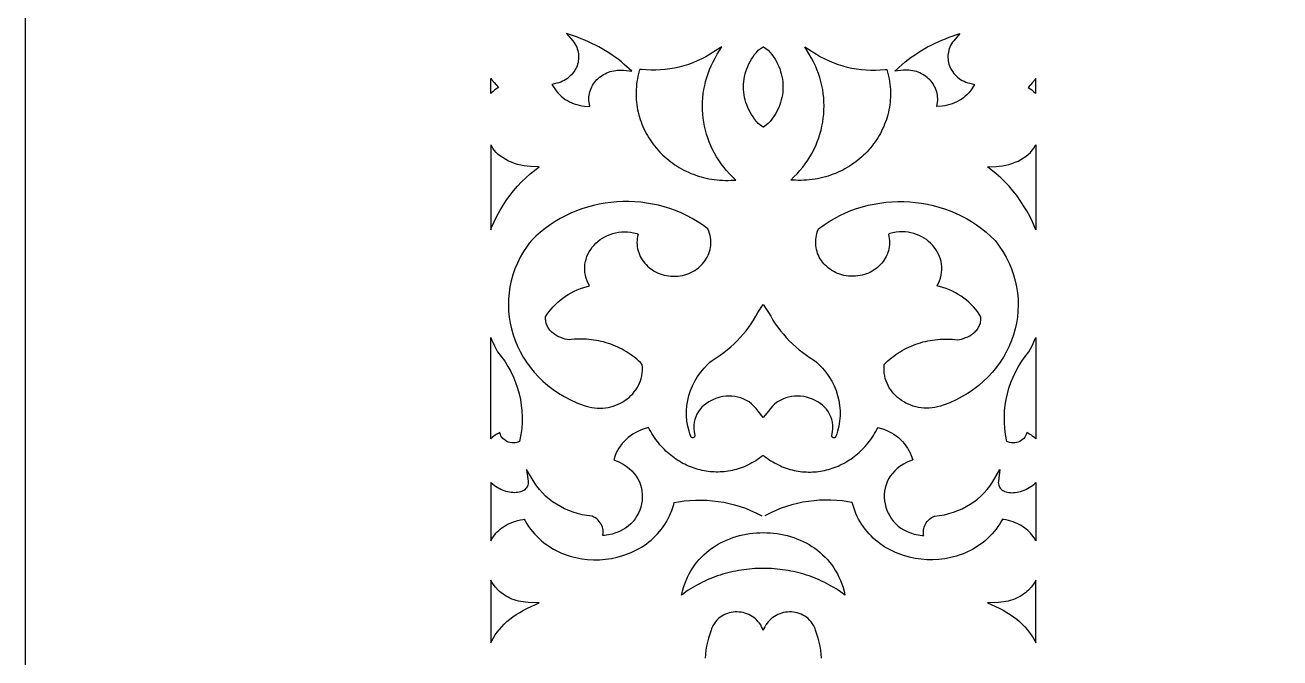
# Model space of a CAD drawing. Extents: x -1917 to -261, y -485 to 605.
# Drawn here: x -1916.6 to -1727.9, y -296.9 to -201.8 of the extents above; entities that cross this region are included whole.
import ezdxf

# ---------------------------------------------------------------- set-up
doc = ezdxf.new("R2010")
doc.units = 0
doc.layers.add('LAYER_1', color=18, linetype='CONTINUOUS')

msp = doc.modelspace()

# ---------------------------------------------------------------- linework, layer by layer
at = {"layer": 'LAYER_1'}
for points in [[(-1916.61, -484.86), (-721.61, -484.86), (-721.61, 605.14), (-1916.61, 605.14)], [(-1835.19, -203.03), (-1834.26, -204.1), (-1834.08, -204.34), (-1833.93, -204.58), (-1833.79, -204.82), (-1833.67, -205.07), (-1833.58, -205.32), (-1833.5, -205.58), (-1833.44, -205.84), (-1833.4, -206.09), (-1833.38, -206.35), (-1833.38, -206.61), (-1833.39, -206.87), (-1833.43, -207.13), (-1833.47, -207.38), (-1833.54, -207.63), (-1833.62, -207.88), (-1833.72, -208.12), (-1833.84, -208.35), (-1833.97, -208.58), (-1834.11, -208.8), (-1834.28, -209.02), (-1834.45, -209.22), (-1834.64, -209.41), (-1834.85, -209.6), (-1835.07, -209.77), (-1835.3, -209.93), (-1835.55, -210.07), (-1835.8, -210.2), (-1836.08, -210.32), (-1836.36, -210.42), (-1836.66, -210.51), (-1837.39, -210.67), (-1836.98, -211.33), (-1836.77, -211.64), (-1836.53, -211.93), (-1836.27, -212.2), (-1835.99, -212.46), (-1835.7, -212.7), (-1835.39, -212.92), (-1835.07, -213.12), (-1834.74, -213.3), (-1834.39, -213.47), (-1834.03, -213.61), (-1833.66, -213.72), (-1833.28, -213.82), (-1832.89, -213.89), (-1832.5, -213.95), (-1831.72, -214), (-1831.82, -213.35), (-1831.85, -213.08), (-1831.85, -212.81), (-1831.84, -212.54), (-1831.81, -212.28), (-1831.76, -212.03), (-1831.7, -211.78), (-1831.62, -211.53), (-1831.52, -211.29), (-1831.41, -211.06), (-1831.29, -210.83), (-1831.15, -210.61), (-1831, -210.4), (-1830.84, -210.2), (-1830.67, -210.01), (-1830.48, -209.82), (-1830.28, -209.65), (-1830.08, -209.49), (-1829.86, -209.33), (-1829.63, -209.19), (-1829.39, -209.06), (-1829.15, -208.94), (-1828.89, -208.84), (-1828.63, -208.75), (-1828.37, -208.67), (-1828.09, -208.61), (-1827.81, -208.56), (-1827.53, -208.53), (-1827.24, -208.51), (-1826.95, -208.51), (-1826.65, -208.53), (-1825.39, -208.67), (-1826.52, -207.67), (-1826.96, -207.3), (-1827.41, -206.94), (-1827.88, -206.59), (-1828.35, -206.26), (-1828.83, -205.93), (-1829.33, -205.62), (-1829.83, -205.32), (-1830.34, -205.03), (-1830.86, -204.76), (-1831.38, -204.5), (-1831.92, -204.25), (-1832.46, -204.02), (-1833.01, -203.8), (-1833.56, -203.59)], [(-1776.05, -203.03), (-1776.98, -204.1), (-1777.15, -204.34), (-1777.31, -204.58), (-1777.45, -204.82), (-1777.56, -205.07), (-1777.66, -205.32), (-1777.74, -205.58), (-1777.79, -205.84), (-1777.83, -206.09), (-1777.85, -206.35), (-1777.86, -206.61), (-1777.84, -206.87), (-1777.81, -207.13), (-1777.76, -207.38), (-1777.7, -207.63), (-1777.61, -207.88), (-1777.51, -208.12), (-1777.4, -208.35), (-1777.27, -208.58), (-1777.12, -208.8), (-1776.96, -209.02), (-1776.78, -209.22), (-1776.59, -209.41), (-1776.39, -209.6), (-1776.17, -209.77), (-1775.94, -209.93), (-1775.69, -210.07), (-1775.43, -210.2), (-1775.16, -210.32), (-1774.87, -210.42), (-1774.58, -210.51), (-1773.85, -210.67), (-1774.25, -211.33), (-1774.47, -211.64), (-1774.71, -211.93), (-1774.97, -212.2), (-1775.24, -212.46), (-1775.53, -212.7), (-1775.84, -212.92), (-1776.16, -213.12), (-1776.5, -213.3), (-1776.85, -213.47), (-1777.21, -213.61), (-1777.58, -213.72), (-1777.96, -213.82), (-1778.34, -213.89), (-1778.74, -213.95), (-1779.51, -214), (-1779.41, -213.35), (-1779.39, -213.08), (-1779.39, -212.81), (-1779.4, -212.54), (-1779.43, -212.28), (-1779.48, -212.03), (-1779.54, -211.78), (-1779.62, -211.53), (-1779.71, -211.29), (-1779.82, -211.06), (-1779.95, -210.83), (-1780.08, -210.61), (-1780.23, -210.4), (-1780.39, -210.2), (-1780.57, -210.01), (-1780.76, -209.82), (-1780.95, -209.65), (-1781.16, -209.49), (-1781.38, -209.33), (-1781.61, -209.19), (-1781.84, -209.06), (-1782.09, -208.94), (-1782.34, -208.84), (-1782.6, -208.75), (-1782.87, -208.67), (-1783.14, -208.61), (-1783.42, -208.56), (-1783.71, -208.53), (-1784, -208.51), (-1784.29, -208.51), (-1784.59, -208.53), (-1785.84, -208.67), (-1784.72, -207.67), (-1784.28, -207.3), (-1783.82, -206.94), (-1783.36, -206.59), (-1782.88, -206.26), (-1782.4, -205.93), (-1781.91, -205.62), (-1781.41, -205.32), (-1780.9, -205.03), (-1780.38, -204.76), (-1779.85, -204.5), (-1779.32, -204.25), (-1778.78, -204.02), (-1778.23, -203.8), (-1777.67, -203.59)], [(-1810.45, -225.09), (-1809.76, -225.06), (-1810.24, -224.59), (-1810.7, -224.12), (-1811.13, -223.63), (-1811.54, -223.13), (-1811.93, -222.62), (-1812.29, -222.09), (-1812.63, -221.56), (-1812.94, -221.01), (-1813.23, -220.45), (-1813.5, -219.89), (-1813.74, -219.31), (-1813.95, -218.73), (-1814.14, -218.14), (-1814.31, -217.55), (-1814.45, -216.95), (-1814.56, -216.34), (-1814.65, -215.74), (-1814.71, -215.13), (-1814.75, -214.51), (-1814.76, -213.9), (-1814.75, -213.29), (-1814.71, -212.67), (-1814.64, -212.06), (-1814.55, -211.45), (-1814.43, -210.84), (-1814.29, -210.23), (-1814.12, -209.63), (-1813.92, -209.03), (-1813.7, -208.44), (-1813.45, -207.86), (-1813.17, -207.28), (-1812.87, -206.71), (-1812.54, -206.15), (-1811.85, -205.02), (-1812.98, -205.75), (-1813.6, -206.15), (-1814.24, -206.52), (-1814.88, -206.85), (-1815.54, -207.15), (-1816.2, -207.43), (-1816.88, -207.67), (-1817.57, -207.89), (-1818.26, -208.07), (-1818.96, -208.22), (-1819.66, -208.34), (-1820.37, -208.43), (-1821.08, -208.49), (-1821.79, -208.52), (-1822.5, -208.52), (-1823.21, -208.49), (-1823.93, -208.43), (-1824.19, -208.41), (-1824.26, -208.65), (-1824.36, -209.04), (-1824.46, -209.44), (-1824.54, -209.84), (-1824.61, -210.24), (-1824.66, -210.64), (-1824.7, -211.03), (-1824.73, -211.43), (-1824.74, -211.82), (-1824.75, -212.21), (-1824.74, -212.6), (-1824.72, -212.98), (-1824.68, -213.37), (-1824.64, -213.75), (-1824.58, -214.12), (-1824.51, -214.5), (-1824.43, -214.87), (-1824.34, -215.24), (-1824.24, -215.6), (-1824.12, -215.96), (-1824, -216.32), (-1823.87, -216.67), (-1823.72, -217.02), (-1823.57, -217.37), (-1823.4, -217.71), (-1823.23, -218.04), (-1823.04, -218.37), (-1822.85, -218.69), (-1822.64, -219.01), (-1822.43, -219.32), (-1822.21, -219.63), (-1821.98, -219.93), (-1821.74, -220.22), (-1821.49, -220.51), (-1821.24, -220.79), (-1820.97, -221.06), (-1820.7, -221.33), (-1820.42, -221.59), (-1820.13, -221.84), (-1819.83, -222.08), (-1819.53, -222.32), (-1819.22, -222.54), (-1818.9, -222.76), (-1818.58, -222.97), (-1818.25, -223.18), (-1817.91, -223.37), (-1817.56, -223.55), (-1817.21, -223.73), (-1816.86, -223.89), (-1816.49, -224.05), (-1816.12, -224.19), (-1815.75, -224.33), (-1815.37, -224.45), (-1814.98, -224.57), (-1814.59, -224.67), (-1814.2, -224.77), (-1813.8, -224.85), (-1813.4, -224.92), (-1812.99, -224.98), (-1812.57, -225.03), (-1812.16, -225.07), (-1811.73, -225.09), (-1811.31, -225.1), (-1810.88, -225.1)], [(-1805.62, -217.08), (-1805.65, -217.11), (-1806.37, -216.57), (-1806.65, -216.24), (-1806.92, -215.91), (-1807.16, -215.57), (-1807.39, -215.22), (-1807.59, -214.87), (-1807.78, -214.51), (-1807.95, -214.14), (-1808.09, -213.76), (-1808.22, -213.38), (-1808.33, -213), (-1808.42, -212.62), (-1808.49, -212.23), (-1808.54, -211.84), (-1808.57, -211.45), (-1808.58, -211.05), (-1808.57, -210.66), (-1808.54, -210.27), (-1808.49, -209.88), (-1808.42, -209.49), (-1808.33, -209.1), (-1808.22, -208.72), (-1808.09, -208.34), (-1807.95, -207.97), (-1807.78, -207.6), (-1807.59, -207.24), (-1807.39, -206.88), (-1807.16, -206.53), (-1806.92, -206.19), (-1806.65, -205.86), (-1806.37, -205.54), (-1805.65, -205), (-1805.62, -205.02), (-1805.59, -205), (-1804.87, -205.54), (-1804.58, -205.86), (-1804.32, -206.19), (-1804.07, -206.53), (-1803.85, -206.88), (-1803.64, -207.24), (-1803.46, -207.6), (-1803.29, -207.97), (-1803.14, -208.34), (-1803.01, -208.72), (-1802.91, -209.1), (-1802.82, -209.49), (-1802.75, -209.88), (-1802.7, -210.27), (-1802.67, -210.66), (-1802.66, -211.05), (-1802.67, -211.45), (-1802.7, -211.84), (-1802.75, -212.23), (-1802.82, -212.62), (-1802.91, -213), (-1803.01, -213.38), (-1803.14, -213.76), (-1803.29, -214.14), (-1803.46, -214.51), (-1803.64, -214.87), (-1803.85, -215.22), (-1804.07, -215.57), (-1804.32, -215.91), (-1804.58, -216.24), (-1804.87, -216.57), (-1805.59, -217.11)], [(-1800.79, -225.09), (-1801.47, -225.06), (-1801, -224.59), (-1800.54, -224.12), (-1800.1, -223.63), (-1799.69, -223.13), (-1799.31, -222.62), (-1798.94, -222.09), (-1798.6, -221.56), (-1798.29, -221.01), (-1798, -220.45), (-1797.74, -219.89), (-1797.5, -219.31), (-1797.28, -218.73), (-1797.09, -218.14), (-1796.93, -217.55), (-1796.79, -216.95), (-1796.68, -216.34), (-1796.59, -215.74), (-1796.52, -215.13), (-1796.49, -214.51), (-1796.47, -213.9), (-1796.49, -213.29), (-1796.53, -212.67), (-1796.59, -212.06), (-1796.68, -211.45), (-1796.8, -210.84), (-1796.95, -210.23), (-1797.12, -209.63), (-1797.31, -209.03), (-1797.54, -208.44), (-1797.79, -207.86), (-1798.06, -207.28), (-1798.37, -206.71), (-1798.7, -206.15), (-1799.39, -205.02), (-1798.26, -205.75), (-1797.63, -206.15), (-1797, -206.52), (-1796.36, -206.85), (-1795.7, -207.15), (-1795.03, -207.43), (-1794.36, -207.67), (-1793.67, -207.89), (-1792.98, -208.07), (-1792.28, -208.22), (-1791.58, -208.34), (-1790.87, -208.43), (-1790.16, -208.49), (-1789.45, -208.52), (-1788.74, -208.52), (-1788.02, -208.49), (-1787.31, -208.43), (-1787.05, -208.41), (-1786.98, -208.65), (-1786.87, -209.04), (-1786.78, -209.44), (-1786.7, -209.84), (-1786.63, -210.24), (-1786.58, -210.64), (-1786.54, -211.03), (-1786.51, -211.43), (-1786.49, -211.82), (-1786.49, -212.21), (-1786.5, -212.6), (-1786.52, -212.98), (-1786.55, -213.37), (-1786.6, -213.75), (-1786.66, -214.12), (-1786.73, -214.5), (-1786.81, -214.87), (-1786.9, -215.24), (-1787, -215.6), (-1787.11, -215.96), (-1787.24, -216.32), (-1787.37, -216.67), (-1787.51, -217.02), (-1787.67, -217.37), (-1787.83, -217.71), (-1788.01, -218.04), (-1788.19, -218.37), (-1788.39, -218.69), (-1788.59, -219.01), (-1788.8, -219.32), (-1789.03, -219.63), (-1789.26, -219.93), (-1789.5, -220.22), (-1789.74, -220.51), (-1790, -220.79), (-1790.26, -221.06), (-1790.54, -221.33), (-1790.82, -221.59), (-1791.11, -221.84), (-1791.4, -222.08), (-1791.71, -222.32), (-1792.02, -222.54), (-1792.33, -222.76), (-1792.66, -222.97), (-1792.99, -223.18), (-1793.33, -223.37), (-1793.67, -223.55), (-1794.02, -223.73), (-1794.38, -223.89), (-1794.74, -224.05), (-1795.11, -224.19), (-1795.49, -224.33), (-1795.87, -224.45), (-1796.25, -224.57), (-1796.64, -224.67), (-1797.04, -224.77), (-1797.44, -224.85), (-1797.84, -224.92), (-1798.25, -224.98), (-1798.66, -225.03), (-1799.08, -225.07), (-1799.5, -225.09), (-1799.93, -225.1), (-1800.36, -225.1)], [(-1846.6, -212.04), (-1846.6, -209.78), (-1846.48, -209.94), (-1846.09, -210.41), (-1845.44, -211.12), (-1845.99, -211.51), (-1846.25, -211.72), (-1846.49, -211.93)], [(-1764.64, -212.04), (-1764.64, -209.78), (-1764.76, -209.94), (-1765.14, -210.41), (-1765.8, -211.12), (-1765.25, -211.51), (-1764.99, -211.72), (-1764.75, -211.93)], [(-1846.6, -232.53), (-1846.46, -232.19), (-1846.09, -231.34), (-1845.68, -230.51), (-1845.24, -229.7), (-1844.76, -228.91), (-1844.26, -228.14), (-1843.73, -227.4), (-1843.17, -226.68), (-1842.58, -226), (-1841.96, -225.34), (-1841.32, -224.72), (-1840.65, -224.13), (-1839.34, -223.07), (-1840.63, -223.03), (-1841.11, -222.99), (-1841.59, -222.92), (-1842.07, -222.83), (-1842.55, -222.71), (-1843.02, -222.56), (-1843.48, -222.39), (-1843.92, -222.2), (-1844.35, -221.98), (-1844.75, -221.74), (-1845.12, -221.48), (-1845.47, -221.2), (-1845.78, -220.9), (-1846.06, -220.58), (-1846.3, -220.24), (-1846.53, -219.83), (-1846.6, -219.76)], [(-1764.64, -232.53), (-1764.77, -232.19), (-1765.15, -231.34), (-1765.56, -230.51), (-1766, -229.7), (-1766.47, -228.91), (-1766.98, -228.14), (-1767.51, -227.4), (-1768.07, -226.68), (-1768.66, -226), (-1769.28, -225.34), (-1769.92, -224.72), (-1770.58, -224.13), (-1771.9, -223.07), (-1770.61, -223.03), (-1770.13, -222.99), (-1769.65, -222.92), (-1769.17, -222.83), (-1768.69, -222.71), (-1768.22, -222.56), (-1767.76, -222.39), (-1767.31, -222.2), (-1766.89, -221.98), (-1766.49, -221.74), (-1766.11, -221.48), (-1765.77, -221.2), (-1765.45, -220.9), (-1765.17, -220.58), (-1764.93, -220.24), (-1764.71, -219.83), (-1764.64, -219.76)], [(-1838.34, -245.62), (-1838.09, -245.22), (-1837.81, -244.84), (-1837.52, -244.47), (-1837.21, -244.11), (-1836.87, -243.77), (-1836.52, -243.44), (-1836.16, -243.12), (-1835.77, -242.82), (-1835.37, -242.54), (-1834.95, -242.27), (-1834.51, -242.02), (-1834.06, -241.79), (-1833.59, -241.58), (-1833.11, -241.39), (-1832.62, -241.22), (-1831.77, -240.97), (-1832.1, -240.23), (-1832.25, -239.8), (-1832.36, -239.38), (-1832.43, -238.96), (-1832.47, -238.54), (-1832.47, -238.13), (-1832.43, -237.72), (-1832.36, -237.33), (-1832.26, -236.94), (-1832.13, -236.56), (-1831.98, -236.19), (-1831.79, -235.83), (-1831.57, -235.49), (-1831.33, -235.16), (-1831.07, -234.85), (-1830.78, -234.55), (-1830.48, -234.28), (-1830.15, -234.02), (-1829.8, -233.79), (-1829.44, -233.58), (-1829.05, -233.39), (-1828.66, -233.23), (-1828.25, -233.09), (-1827.83, -232.98), (-1827.4, -232.9), (-1826.96, -232.85), (-1826.51, -232.83), (-1826.05, -232.85), (-1825.58, -232.9), (-1825.12, -232.98), (-1824.64, -233.1), (-1824.44, -233.17), (-1824.45, -233.21), (-1824.52, -233.53), (-1824.57, -233.84), (-1824.6, -234.16), (-1824.61, -234.47), (-1824.59, -234.78), (-1824.56, -235.08), (-1824.51, -235.39), (-1824.44, -235.68), (-1824.34, -235.97), (-1824.24, -236.25), (-1824.11, -236.53), (-1823.97, -236.8), (-1823.81, -237.06), (-1823.63, -237.31), (-1823.44, -237.55), (-1823.24, -237.78), (-1823.02, -237.99), (-1822.79, -238.2), (-1822.54, -238.4), (-1822.28, -238.58), (-1822.02, -238.74), (-1821.73, -238.9), (-1821.44, -239.04), (-1821.14, -239.16), (-1820.83, -239.27), (-1820.51, -239.36), (-1820.18, -239.43), (-1819.85, -239.48), (-1819.5, -239.52), (-1819.15, -239.53), (-1818.8, -239.53), (-1818.44, -239.5), (-1818.09, -239.46), (-1817.75, -239.39), (-1817.42, -239.31), (-1817.1, -239.21), (-1816.79, -239.1), (-1816.49, -238.96), (-1816.21, -238.82), (-1815.93, -238.65), (-1815.67, -238.48), (-1815.41, -238.29), (-1815.18, -238.08), (-1814.95, -237.87), (-1814.74, -237.64), (-1814.54, -237.41), (-1814.36, -237.16), (-1814.2, -236.91), (-1814.05, -236.64), (-1813.92, -236.37), (-1813.8, -236.09), (-1813.7, -235.81), (-1813.62, -235.52), (-1813.56, -235.22), (-1813.52, -234.92), (-1813.49, -234.62), (-1813.49, -234.31), (-1813.51, -234), (-1813.55, -233.69), (-1813.61, -233.38), (-1813.69, -233.07), (-1813.79, -232.76), (-1813.95, -232.38), (-1814.76, -231.79), (-1815.54, -231.28), (-1816.33, -230.82), (-1817.14, -230.39), (-1817.96, -230), (-1818.8, -229.66), (-1819.66, -229.35), (-1820.52, -229.08), (-1821.39, -228.85), (-1822.27, -228.66), (-1823.16, -228.51), (-1824.05, -228.4), (-1824.94, -228.32), (-1825.84, -228.29), (-1826.74, -228.29), (-1827.63, -228.33), (-1828.52, -228.41), (-1829.41, -228.53), (-1830.29, -228.69), (-1831.16, -228.88), (-1832.03, -229.11), (-1832.88, -229.39), (-1833.72, -229.69), (-1834.55, -230.04), (-1835.36, -230.42), (-1836.15, -230.84), (-1836.93, -231.3), (-1837.68, -231.8), (-1838.41, -232.33), (-1839.12, -232.9), (-1839.8, -233.5), (-1840.47, -234.15), (-1840.8, -234.57), (-1841.1, -234.98), (-1841.65, -235.82), (-1842.15, -236.67), (-1842.58, -237.54), (-1842.95, -238.42), (-1843.26, -239.31), (-1843.52, -240.21), (-1843.71, -241.12), (-1843.85, -242.03), (-1843.93, -242.94), (-1843.95, -243.86), (-1843.92, -244.76), (-1843.83, -245.67), (-1843.69, -246.56), (-1843.49, -247.45), (-1843.24, -248.33), (-1842.94, -249.19), (-1842.59, -250.03), (-1842.19, -250.86), (-1841.74, -251.67), (-1841.24, -252.45), (-1840.69, -253.21), (-1840.09, -253.94), (-1839.44, -254.64), (-1838.75, -255.31), (-1838.02, -255.95), (-1837.23, -256.55), (-1836.41, -257.11), (-1835.54, -257.63), (-1834.62, -258.1), (-1833.67, -258.54), (-1832.68, -258.92), (-1832.26, -259.06), (-1831.84, -259.18), (-1831.42, -259.26), (-1831, -259.33), (-1830.58, -259.36), (-1830.17, -259.37), (-1829.76, -259.35), (-1829.35, -259.31), (-1828.95, -259.25), (-1828.56, -259.16), (-1828.17, -259.05), (-1827.8, -258.92), (-1827.43, -258.77), (-1827.08, -258.6), (-1826.74, -258.41), (-1826.41, -258.21), (-1826.1, -257.98), (-1825.8, -257.74), (-1825.52, -257.48), (-1825.25, -257.2), (-1825.01, -256.91), (-1824.78, -256.6), (-1824.57, -256.28), (-1824.39, -255.95), (-1824.22, -255.61), (-1824.08, -255.25), (-1823.97, -254.88), (-1823.88, -254.5), (-1823.82, -254.11), (-1823.78, -253.71), (-1823.78, -253.31), (-1823.81, -252.78), (-1824.08, -252.51), (-1824.36, -252.25), (-1824.65, -252), (-1824.95, -251.75), (-1825.25, -251.52), (-1825.56, -251.3), (-1825.87, -251.09), (-1826.19, -250.89), (-1826.51, -250.69), (-1826.84, -250.51), (-1827.18, -250.34), (-1827.51, -250.18), (-1827.86, -250.02), (-1828.2, -249.88), (-1828.55, -249.75), (-1828.91, -249.63), (-1829.26, -249.52), (-1829.62, -249.41), (-1829.98, -249.32), (-1830.35, -249.24), (-1830.72, -249.17), (-1831.08, -249.11), (-1831.46, -249.06), (-1831.83, -249.02), (-1832.2, -248.99), (-1832.57, -248.97), (-1832.95, -248.96), (-1833.32, -248.97), (-1833.7, -248.98), (-1834.07, -249), (-1834.45, -249.04), (-1834.82, -249.08), (-1835.12, -249.03), (-1835.42, -248.96), (-1835.73, -248.86), (-1836.04, -248.75), (-1836.35, -248.62), (-1836.66, -248.46), (-1836.95, -248.28), (-1837.22, -248.08), (-1837.35, -247.97), (-1837.48, -247.86), (-1837.59, -247.74), (-1837.71, -247.61), (-1837.81, -247.48), (-1837.91, -247.34), (-1838, -247.2), (-1838.08, -247.05), (-1838.15, -246.89), (-1838.21, -246.73), (-1838.26, -246.56), (-1838.3, -246.38), (-1838.33, -246.2), (-1838.34, -246.01), (-1838.35, -245.82)], [(-1772.9, -245.62), (-1773.15, -245.22), (-1773.42, -244.84), (-1773.72, -244.47), (-1774.03, -244.11), (-1774.36, -243.77), (-1774.71, -243.44), (-1775.08, -243.12), (-1775.47, -242.82), (-1775.87, -242.54), (-1776.29, -242.27), (-1776.72, -242.02), (-1777.18, -241.79), (-1777.64, -241.58), (-1778.12, -241.39), (-1778.62, -241.22), (-1779.47, -240.97), (-1779.14, -240.23), (-1778.99, -239.8), (-1778.88, -239.38), (-1778.8, -238.96), (-1778.77, -238.54), (-1778.77, -238.13), (-1778.8, -237.72), (-1778.87, -237.33), (-1778.97, -236.94), (-1779.1, -236.56), (-1779.26, -236.19), (-1779.45, -235.83), (-1779.66, -235.49), (-1779.9, -235.16), (-1780.17, -234.85), (-1780.45, -234.55), (-1780.76, -234.28), (-1781.09, -234.02), (-1781.44, -233.79), (-1781.8, -233.58), (-1782.18, -233.39), (-1782.58, -233.23), (-1782.99, -233.09), (-1783.41, -232.98), (-1783.84, -232.9), (-1784.28, -232.85), (-1784.73, -232.83), (-1785.19, -232.85), (-1785.65, -232.9), (-1786.12, -232.98), (-1786.59, -233.1), (-1786.8, -233.17), (-1786.79, -233.21), (-1786.72, -233.53), (-1786.67, -233.84), (-1786.64, -234.16), (-1786.63, -234.47), (-1786.64, -234.78), (-1786.68, -235.08), (-1786.73, -235.39), (-1786.8, -235.68), (-1786.89, -235.97), (-1787, -236.25), (-1787.13, -236.53), (-1787.27, -236.8), (-1787.43, -237.06), (-1787.6, -237.31), (-1787.79, -237.55), (-1788, -237.78), (-1788.22, -237.99), (-1788.45, -238.2), (-1788.69, -238.4), (-1788.95, -238.58), (-1789.22, -238.74), (-1789.5, -238.9), (-1789.79, -239.04), (-1790.09, -239.16), (-1790.41, -239.27), (-1790.73, -239.36), (-1791.05, -239.43), (-1791.39, -239.48), (-1791.73, -239.52), (-1792.08, -239.53), (-1792.44, -239.53), (-1792.8, -239.5), (-1793.14, -239.46), (-1793.48, -239.39), (-1793.81, -239.31), (-1794.13, -239.21), (-1794.44, -239.1), (-1794.74, -238.96), (-1795.03, -238.82), (-1795.31, -238.65), (-1795.57, -238.48), (-1795.82, -238.29), (-1796.06, -238.08), (-1796.29, -237.87), (-1796.5, -237.64), (-1796.69, -237.41), (-1796.87, -237.16), (-1797.04, -236.91), (-1797.19, -236.64), (-1797.32, -236.37), (-1797.44, -236.09), (-1797.53, -235.81), (-1797.61, -235.52), (-1797.68, -235.22), (-1797.72, -234.92), (-1797.74, -234.62), (-1797.74, -234.31), (-1797.73, -234), (-1797.69, -233.69), (-1797.63, -233.38), (-1797.55, -233.07), (-1797.44, -232.76), (-1797.29, -232.38), (-1796.47, -231.79), (-1795.7, -231.28), (-1794.91, -230.82), (-1794.1, -230.39), (-1793.27, -230), (-1792.43, -229.66), (-1791.58, -229.35), (-1790.72, -229.08), (-1789.84, -228.85), (-1788.96, -228.66), (-1788.08, -228.51), (-1787.19, -228.4), (-1786.29, -228.32), (-1785.4, -228.29), (-1784.5, -228.29), (-1783.6, -228.33), (-1782.71, -228.41), (-1781.83, -228.53), (-1780.94, -228.69), (-1780.07, -228.88), (-1779.21, -229.11), (-1778.35, -229.39), (-1777.51, -229.69), (-1776.69, -230.04), (-1775.88, -230.42), (-1775.08, -230.84), (-1774.31, -231.3), (-1773.56, -231.8), (-1772.82, -232.33), (-1772.12, -232.9), (-1771.43, -233.5), (-1770.77, -234.15), (-1770.44, -234.57), (-1770.14, -234.98), (-1769.58, -235.82), (-1769.09, -236.67), (-1768.66, -237.54), (-1768.29, -238.42), (-1767.97, -239.31), (-1767.72, -240.21), (-1767.53, -241.12), (-1767.39, -242.03), (-1767.31, -242.94), (-1767.29, -243.86), (-1767.32, -244.76), (-1767.41, -245.67), (-1767.55, -246.56), (-1767.74, -247.45), (-1767.99, -248.33), (-1768.29, -249.19), (-1768.64, -250.03), (-1769.04, -250.86), (-1769.5, -251.67), (-1770, -252.45), (-1770.55, -253.21), (-1771.15, -253.94), (-1771.79, -254.64), (-1772.48, -255.31), (-1773.22, -255.95), (-1774, -256.55), (-1774.83, -257.11), (-1775.7, -257.63), (-1776.61, -258.1), (-1777.57, -258.54), (-1778.56, -258.92), (-1778.98, -259.06), (-1779.4, -259.18), (-1779.82, -259.26), (-1780.24, -259.33), (-1780.65, -259.36), (-1781.07, -259.37), (-1781.48, -259.35), (-1781.89, -259.31), (-1782.29, -259.25), (-1782.68, -259.16), (-1783.06, -259.05), (-1783.44, -258.92), (-1783.8, -258.77), (-1784.16, -258.6), (-1784.5, -258.41), (-1784.82, -258.21), (-1785.14, -257.98), (-1785.44, -257.74), (-1785.72, -257.48), (-1785.98, -257.2), (-1786.23, -256.91), (-1786.46, -256.6), (-1786.67, -256.28), (-1786.85, -255.95), (-1787.01, -255.61), (-1787.15, -255.25), (-1787.27, -254.88), (-1787.36, -254.5), (-1787.42, -254.11), (-1787.45, -253.71), (-1787.46, -253.31), (-1787.43, -252.78), (-1787.15, -252.51), (-1786.87, -252.25), (-1786.58, -252), (-1786.29, -251.75), (-1785.99, -251.52), (-1785.68, -251.3), (-1785.37, -251.09), (-1785.05, -250.89), (-1784.72, -250.69), (-1784.39, -250.51), (-1784.06, -250.34), (-1783.72, -250.18), (-1783.38, -250.02), (-1783.03, -249.88), (-1782.68, -249.75), (-1782.33, -249.63), (-1781.97, -249.52), (-1781.61, -249.41), (-1781.25, -249.32), (-1780.89, -249.24), (-1780.52, -249.17), (-1780.15, -249.11), (-1779.78, -249.06), (-1779.41, -249.02), (-1779.04, -248.99), (-1778.66, -248.97), (-1778.29, -248.96), (-1777.91, -248.97), (-1777.54, -248.98), (-1777.16, -249), (-1776.79, -249.04), (-1776.41, -249.08), (-1776.12, -249.03), (-1775.81, -248.96), (-1775.5, -248.86), (-1775.19, -248.75), (-1774.88, -248.62), (-1774.58, -248.46), (-1774.29, -248.28), (-1774.02, -248.08), (-1773.89, -247.97), (-1773.76, -247.86), (-1773.64, -247.74), (-1773.53, -247.61), (-1773.43, -247.48), (-1773.33, -247.34), (-1773.24, -247.2), (-1773.16, -247.05), (-1773.09, -246.89), (-1773.03, -246.73), (-1772.98, -246.56), (-1772.94, -246.38), (-1772.91, -246.2), (-1772.89, -246.01), (-1772.89, -245.82)], [(-1805.62, -260.77), (-1806.39, -259.83), (-1806.7, -259.42), (-1807.03, -259.05), (-1807.38, -258.72), (-1807.76, -258.43), (-1808.15, -258.19), (-1808.56, -257.99), (-1808.99, -257.83), (-1809.43, -257.7), (-1809.88, -257.62), (-1810.33, -257.57), (-1810.78, -257.55), (-1811.24, -257.58), (-1811.69, -257.63), (-1812.14, -257.72), (-1812.58, -257.85), (-1813, -258), (-1813.41, -258.19), (-1813.8, -258.4), (-1814.17, -258.64), (-1814.52, -258.92), (-1814.84, -259.21), (-1815.12, -259.53), (-1815.38, -259.88), (-1815.6, -260.25), (-1815.78, -260.64), (-1815.93, -261.06), (-1816.02, -261.49), (-1816.08, -261.95), (-1816.08, -262.42), (-1816.03, -262.92), (-1815.92, -263.45), (-1815.92, -263.52), (-1815.92, -263.58), (-1815.94, -263.63), (-1815.97, -263.68), (-1816, -263.72), (-1816.05, -263.75), (-1816.1, -263.78), (-1816.15, -263.8), (-1816.2, -263.81), (-1816.26, -263.81), (-1816.31, -263.8), (-1816.37, -263.78), (-1816.41, -263.75), (-1816.46, -263.71), (-1816.49, -263.66), (-1816.52, -263.6), (-1816.66, -263.23), (-1816.78, -262.84), (-1816.97, -262.07), (-1817.09, -261.29), (-1817.16, -260.51), (-1817.16, -259.74), (-1817.1, -258.96), (-1816.97, -258.2), (-1816.79, -257.45), (-1816.56, -256.71), (-1816.26, -255.98), (-1815.9, -255.28), (-1815.49, -254.6), (-1815.03, -253.95), (-1814.51, -253.32), (-1813.94, -252.74), (-1813.63, -252.45), (-1813.3, -252.17), (-1812.69, -251.79), (-1812.12, -251.41), (-1811.56, -251.01), (-1811.03, -250.59), (-1810.51, -250.15), (-1810.01, -249.7), (-1809.54, -249.23), (-1809.07, -248.75), (-1808.63, -248.25), (-1808.21, -247.73), (-1807.81, -247.2), (-1807.43, -246.66), (-1807.07, -246.11), (-1806.73, -245.54), (-1806.42, -244.96), (-1805.62, -243.79), (-1804.82, -244.96), (-1804.5, -245.54), (-1804.16, -246.11), (-1803.81, -246.66), (-1803.43, -247.2), (-1803.02, -247.73), (-1802.6, -248.25), (-1802.16, -248.75), (-1801.7, -249.23), (-1801.22, -249.7), (-1800.72, -250.15), (-1800.21, -250.59), (-1799.67, -251.01), (-1799.12, -251.41), (-1798.55, -251.79), (-1797.94, -252.17), (-1797.61, -252.45), (-1797.3, -252.74), (-1796.73, -253.32), (-1796.21, -253.95), (-1795.74, -254.6), (-1795.33, -255.28), (-1794.98, -255.98), (-1794.68, -256.71), (-1794.44, -257.45), (-1794.26, -258.2), (-1794.14, -258.96), (-1794.08, -259.74), (-1794.08, -260.51), (-1794.14, -261.29), (-1794.27, -262.07), (-1794.46, -262.84), (-1794.58, -263.23), (-1794.71, -263.6), (-1794.74, -263.66), (-1794.78, -263.71), (-1794.82, -263.75), (-1794.87, -263.78), (-1794.92, -263.8), (-1794.98, -263.81), (-1795.03, -263.81), (-1795.09, -263.8), (-1795.14, -263.78), (-1795.19, -263.75), (-1795.23, -263.72), (-1795.27, -263.68), (-1795.3, -263.63), (-1795.31, -263.58), (-1795.32, -263.52), (-1795.31, -263.45), (-1795.21, -262.92), (-1795.16, -262.42), (-1795.16, -261.95), (-1795.21, -261.49), (-1795.31, -261.06), (-1795.45, -260.64), (-1795.64, -260.25), (-1795.86, -259.88), (-1796.11, -259.53), (-1796.4, -259.21), (-1796.72, -258.92), (-1797.06, -258.64), (-1797.43, -258.4), (-1797.83, -258.19), (-1798.23, -258), (-1798.66, -257.85), (-1799.1, -257.72), (-1799.54, -257.63), (-1800, -257.58), (-1800.45, -257.55), (-1800.91, -257.57), (-1801.36, -257.62), (-1801.81, -257.7), (-1802.25, -257.83), (-1802.67, -257.99), (-1803.08, -258.19), (-1803.48, -258.43), (-1803.86, -258.72), (-1804.21, -259.05), (-1804.54, -259.42), (-1804.84, -259.83)], [(-1846.6, -263.98), (-1846.6, -248.75), (-1846.47, -249.05), (-1846.04, -249.97), (-1845.56, -250.87), (-1845.01, -251.57), (-1844.49, -252.31), (-1844.01, -253.08), (-1843.58, -253.87), (-1843.19, -254.68), (-1842.86, -255.5), (-1842.57, -256.33), (-1842.33, -257.18), (-1842.14, -258.04), (-1842, -258.91), (-1841.91, -259.78), (-1841.87, -260.66), (-1841.88, -261.54), (-1841.94, -262.43), (-1842.06, -263.31), (-1842.25, -264.35), (-1842.66, -264.5), (-1842.93, -264.55), (-1843.19, -264.58), (-1843.45, -264.57), (-1843.71, -264.52), (-1843.95, -264.45), (-1844.18, -264.36), (-1844.4, -264.24), (-1844.6, -264.09), (-1844.77, -263.92), (-1844.93, -263.73), (-1845.06, -263.52), (-1845.15, -263.3), (-1845.22, -263.05), (-1845.23, -263.02), (-1845.4, -263.11), (-1845.67, -263.26), (-1845.92, -263.43), (-1846.17, -263.6), (-1846.39, -263.79)], [(-1764.64, -263.98), (-1764.84, -263.79), (-1765.07, -263.6), (-1765.31, -263.43), (-1765.57, -263.26), (-1765.84, -263.11), (-1766.01, -263.02), (-1766.01, -263.05), (-1766.08, -263.3), (-1766.18, -263.52), (-1766.31, -263.73), (-1766.46, -263.92), (-1766.64, -264.09), (-1766.84, -264.24), (-1767.05, -264.36), (-1767.29, -264.45), (-1767.53, -264.52), (-1767.78, -264.57), (-1768.04, -264.58), (-1768.31, -264.55), (-1768.57, -264.5), (-1768.98, -264.35), (-1769.18, -263.31), (-1769.3, -262.43), (-1769.36, -261.54), (-1769.37, -260.66), (-1769.33, -259.78), (-1769.24, -258.91), (-1769.1, -258.04), (-1768.91, -257.18), (-1768.67, -256.33), (-1768.38, -255.5), (-1768.04, -254.68), (-1767.66, -253.87), (-1767.23, -253.08), (-1766.75, -252.31), (-1766.22, -251.57), (-1765.67, -250.87), (-1765.2, -249.97), (-1764.77, -249.05), (-1764.64, -248.75)], [(-1805.62, -283.46), (-1806.04, -283.46), (-1806.46, -283.47), (-1806.88, -283.49), (-1807.29, -283.52), (-1807.71, -283.56), (-1808.12, -283.6), (-1808.53, -283.65), (-1808.94, -283.71), (-1809.34, -283.78), (-1809.75, -283.85), (-1810.15, -283.93), (-1810.55, -284.02), (-1810.95, -284.12), (-1811.34, -284.23), (-1811.73, -284.34), (-1812.12, -284.46), (-1812.51, -284.59), (-1812.89, -284.73), (-1813.27, -284.87), (-1813.65, -285.03), (-1814.03, -285.19), (-1814.4, -285.35), (-1814.77, -285.53), (-1815.13, -285.72), (-1815.49, -285.91), (-1815.85, -286.11), (-1816.2, -286.31), (-1816.55, -286.53), (-1816.9, -286.75), (-1817.24, -286.98), (-1817.58, -287.22), (-1817.91, -287.47), (-1817.77, -286.89), (-1817.61, -286.33), (-1817.43, -285.79), (-1817.22, -285.27), (-1817, -284.77), (-1816.75, -284.28), (-1816.49, -283.81), (-1816.21, -283.36), (-1815.91, -282.93), (-1815.59, -282.52), (-1815.25, -282.13), (-1814.9, -281.75), (-1814.54, -281.39), (-1814.16, -281.05), (-1813.76, -280.73), (-1813.35, -280.43), (-1812.93, -280.15), (-1812.5, -279.88), (-1812.06, -279.63), (-1811.61, -279.4), (-1811.14, -279.19), (-1810.67, -279), (-1810.19, -278.83), (-1809.71, -278.67), (-1809.21, -278.53), (-1808.71, -278.41), (-1808.21, -278.31), (-1807.69, -278.23), (-1807.18, -278.17), (-1806.66, -278.12), (-1806.14, -278.09), (-1805.62, -278.08), (-1805.1, -278.09), (-1804.57, -278.12), (-1804.06, -278.17), (-1803.54, -278.23), (-1803.03, -278.31), (-1802.52, -278.41), (-1802.02, -278.53), (-1801.53, -278.67), (-1801.04, -278.83), (-1800.56, -279), (-1800.09, -279.19), (-1799.63, -279.4), (-1799.18, -279.63), (-1798.73, -279.88), (-1798.3, -280.15), (-1797.88, -280.43), (-1797.47, -280.73), (-1797.08, -281.05), (-1796.7, -281.39), (-1796.33, -281.75), (-1795.98, -282.13), (-1795.65, -282.52), (-1795.33, -282.93), (-1795.03, -283.36), (-1794.75, -283.81), (-1794.48, -284.28), (-1794.24, -284.77), (-1794.01, -285.27), (-1793.81, -285.79), (-1793.62, -286.33), (-1793.46, -286.89), (-1793.33, -287.47), (-1793.66, -287.22), (-1794, -286.98), (-1794.34, -286.75), (-1794.68, -286.53), (-1795.03, -286.31), (-1795.39, -286.11), (-1795.74, -285.91), (-1796.11, -285.72), (-1796.47, -285.53), (-1796.84, -285.35), (-1797.21, -285.19), (-1797.58, -285.03), (-1797.96, -284.87), (-1798.34, -284.73), (-1798.73, -284.59), (-1799.11, -284.46), (-1799.5, -284.34), (-1799.89, -284.23), (-1800.29, -284.12), (-1800.69, -284.02), (-1801.09, -283.93), (-1801.49, -283.85), (-1801.89, -283.78), (-1802.3, -283.71), (-1802.71, -283.65), (-1803.12, -283.6), (-1803.53, -283.56), (-1803.95, -283.52), (-1804.36, -283.49), (-1804.78, -283.47), (-1805.2, -283.46)], [(-1846.6, -294.67), (-1846.43, -294.34), (-1846.18, -293.89), (-1845.91, -293.46), (-1845.61, -293.03), (-1845.29, -292.62), (-1844.94, -292.22), (-1844.56, -291.84), (-1844.16, -291.46), (-1843.72, -291.1), (-1843.26, -290.74), (-1842.76, -290.4), (-1842.23, -290.07), (-1841.67, -289.76), (-1841.07, -289.45), (-1839.32, -288.64), (-1840.96, -288.58), (-1841.35, -288.55), (-1841.72, -288.5), (-1842.08, -288.44), (-1842.43, -288.37), (-1842.77, -288.28), (-1843.09, -288.18), (-1843.41, -288.06), (-1843.71, -287.93), (-1844, -287.79), (-1844.27, -287.64), (-1844.54, -287.48), (-1844.79, -287.3), (-1845.03, -287.12), (-1845.26, -286.93), (-1845.47, -286.73), (-1845.88, -286.3), (-1846.23, -285.84), (-1846.53, -285.35), (-1846.6, -285.23)], [(-1764.64, -294.67), (-1764.64, -285.23), (-1764.7, -285.35), (-1765.01, -285.84), (-1765.36, -286.3), (-1765.76, -286.73), (-1765.98, -286.93), (-1766.21, -287.12), (-1766.45, -287.3), (-1766.7, -287.48), (-1766.96, -287.64), (-1767.24, -287.79), (-1767.53, -287.93), (-1767.83, -288.06), (-1768.14, -288.18), (-1768.47, -288.28), (-1768.8, -288.37), (-1769.15, -288.44), (-1769.51, -288.5), (-1769.89, -288.55), (-1770.27, -288.58), (-1771.92, -288.64), (-1770.16, -289.45), (-1769.57, -289.76), (-1769, -290.07), (-1768.48, -290.4), (-1767.98, -290.74), (-1767.51, -291.1), (-1767.08, -291.46), (-1766.68, -291.84), (-1766.3, -292.22), (-1765.95, -292.62), (-1765.63, -293.03), (-1765.33, -293.46), (-1765.05, -293.89), (-1764.8, -294.34)]]:
    msp.add_lwpolyline(points, close=True, dxfattribs=at)
for points in [[(-1805.65, -266.49), (-1805.65, -266.49), (-1805.92, -266.7), (-1806.19, -266.9), (-1806.47, -267.09), (-1806.75, -267.27), (-1807.03, -267.44), (-1807.32, -267.6), (-1807.6, -267.75), (-1807.89, -267.9), (-1808.18, -268.03), (-1808.48, -268.16), (-1808.77, -268.27), (-1809.07, -268.38), (-1809.37, -268.48), (-1809.67, -268.57), (-1809.97, -268.65), (-1810.27, -268.72), (-1810.57, -268.78), (-1810.88, -268.83), (-1811.18, -268.87), (-1811.49, -268.91), (-1811.79, -268.93), (-1812.1, -268.95), (-1812.4, -268.96), (-1812.71, -268.96), (-1813.01, -268.95), (-1813.31, -268.93), (-1813.62, -268.91), (-1813.92, -268.87), (-1814.22, -268.83), (-1814.52, -268.78), (-1814.82, -268.72), (-1815.11, -268.65), (-1815.41, -268.57), (-1815.7, -268.49), (-1815.99, -268.39), (-1816.28, -268.29), (-1816.57, -268.18), (-1816.85, -268.06), (-1817.14, -267.94), (-1817.41, -267.8), (-1817.69, -267.66), (-1817.96, -267.51), (-1818.23, -267.35), (-1818.5, -267.19), (-1818.76, -267.01), (-1819.02, -266.83), (-1819.28, -266.64), (-1819.53, -266.44), (-1819.78, -266.24), (-1820.02, -266.03), (-1820.26, -265.81), (-1820.49, -265.58), (-1820.72, -265.34), (-1820.94, -265.1), (-1821.16, -264.85), (-1821.37, -264.59), (-1821.58, -264.32), (-1821.78, -264.05), (-1821.98, -263.77), (-1822.17, -263.48), (-1822.36, -263.19), (-1822.53, -262.89), (-1822.71, -262.58), (-1822.87, -262.26), (-1823.68, -262.52), (-1824.09, -262.68), (-1824.49, -262.86), (-1824.87, -263.06), (-1825.24, -263.29), (-1825.6, -263.53), (-1825.93, -263.79), (-1826.25, -264.08), (-1826.55, -264.37), (-1826.82, -264.69), (-1827.08, -265.02), (-1827.32, -265.36), (-1827.53, -265.72), (-1827.72, -266.1), (-1827.88, -266.48), (-1828.11, -267.13), (-1827.24, -267.48), (-1826.7, -267.76), (-1826.21, -268.07), (-1825.77, -268.41), (-1825.37, -268.78), (-1825.02, -269.17), (-1824.72, -269.57), (-1824.46, -270), (-1824.25, -270.45), (-1824.07, -270.9), (-1823.94, -271.37), (-1823.86, -271.85), (-1823.81, -272.32), (-1823.81, -272.81), (-1823.85, -273.29), (-1823.92, -273.76), (-1824.04, -274.23), (-1824.2, -274.69), (-1824.39, -275.14), (-1824.62, -275.57), (-1824.89, -275.99), (-1825.2, -276.38), (-1825.54, -276.75), (-1825.92, -277.09), (-1826.33, -277.4), (-1826.78, -277.68), (-1827.26, -277.93), (-1827.77, -278.13), (-1828.32, -278.3), (-1828.9, -278.43), (-1829.51, -278.5), (-1829.74, -278.51), (-1829.73, -278.45), (-1829.69, -278.2), (-1829.68, -277.96), (-1829.7, -277.71), (-1829.74, -277.47), (-1829.81, -277.24), (-1829.89, -277.01), (-1830, -276.79), (-1830.13, -276.58), (-1830.28, -276.38), (-1830.45, -276.2), (-1830.64, -276.02), (-1830.85, -275.87), (-1831.08, -275.73), (-1831.36, -275.59), (-1832.14, -275.5), (-1832.85, -275.38), (-1833.54, -275.21), (-1834.21, -275.01), (-1834.87, -274.77), (-1835.51, -274.49), (-1836.13, -274.17), (-1836.72, -273.82), (-1837.29, -273.44), (-1837.83, -273.03), (-1838.34, -272.58), (-1838.83, -272.1), (-1839.28, -271.6), (-1839.69, -271.07), (-1840.07, -270.51), (-1841.21, -268.58), (-1840.97, -270.34), (-1840.96, -270.56), (-1840.98, -270.75), (-1841.01, -270.93), (-1841.07, -271.1), (-1841.15, -271.25), (-1841.24, -271.38), (-1841.35, -271.51), (-1841.47, -271.62), (-1841.61, -271.72), (-1841.77, -271.81), (-1841.95, -271.89), (-1842.14, -271.95), (-1842.34, -272), (-1842.56, -272.04), (-1842.78, -272.06), (-1843.02, -272.07), (-1843.26, -272.06), (-1843.51, -272.04), (-1843.77, -272), (-1844.03, -271.95), (-1844.3, -271.88), (-1844.56, -271.8), (-1844.83, -271.7), (-1845.09, -271.58), (-1845.35, -271.45), (-1845.61, -271.31), (-1845.86, -271.15), (-1846.1, -270.97), (-1846.34, -270.78), (-1846.57, -270.57), (-1846.6, -270.54), (-1846.6, -279.3), (-1846.34, -278.88), (-1846, -278.4), (-1845.81, -278.18), (-1845.61, -277.97), (-1845.39, -277.76), (-1845.16, -277.56), (-1844.92, -277.37), (-1844.66, -277.19), (-1844.4, -277.02), (-1844.11, -276.86), (-1843.82, -276.72), (-1843.51, -276.58), (-1843.18, -276.46), (-1842.85, -276.34), (-1842.5, -276.25), (-1842.13, -276.16), (-1841.75, -276.09), (-1841.57, -276.06), (-1841.43, -276.31), (-1841.18, -276.73), (-1840.91, -277.14), (-1840.62, -277.53), (-1840.33, -277.91), (-1840.02, -278.26), (-1839.69, -278.61), (-1839.36, -278.93), (-1839.02, -279.24), (-1838.66, -279.54), (-1838.3, -279.81), (-1837.92, -280.08), (-1837.54, -280.32), (-1837.15, -280.55), (-1836.75, -280.77), (-1836.35, -280.97), (-1835.94, -281.15), (-1835.52, -281.32), (-1835.1, -281.47), (-1834.67, -281.61), (-1834.24, -281.73), (-1833.8, -281.84), (-1833.36, -281.93), (-1832.92, -282.01), (-1832.03, -282.12), (-1831.13, -282.17), (-1830.24, -282.16), (-1829.34, -282.09), (-1828.46, -281.96), (-1827.58, -281.77), (-1826.73, -281.53), (-1825.89, -281.23), (-1825.48, -281.06), (-1825.07, -280.88), (-1824.68, -280.68), (-1824.29, -280.46), (-1823.91, -280.24), (-1823.54, -280), (-1823.17, -279.74), (-1822.82, -279.47), (-1822.48, -279.19), (-1822.15, -278.89), (-1821.83, -278.58), (-1821.52, -278.26), (-1821.22, -277.92), (-1820.94, -277.57), (-1820.67, -277.21), (-1820.42, -276.84), (-1820.18, -276.45), (-1819.95, -276.04), (-1819.75, -275.63), (-1819.55, -275.2), (-1819.38, -274.76), (-1819.22, -274.3), (-1819.08, -273.84), (-1819.01, -273.55), (-1818.35, -273.43), (-1817.5, -273.31), (-1816.65, -273.23), (-1815.8, -273.18), (-1814.95, -273.18), (-1814.1, -273.21), (-1813.25, -273.27), (-1812.41, -273.37), (-1811.57, -273.51), (-1810.74, -273.68), (-1809.92, -273.89), (-1809.11, -274.14), (-1808.31, -274.41), (-1807.53, -274.73), (-1806.75, -275.08), (-1805.84, -275.54), (-1805.84, -275.54)], [(-1805.59, -266.49), (-1805.59, -266.49), (-1805.32, -266.7), (-1805.04, -266.9), (-1804.77, -267.09), (-1804.49, -267.27), (-1804.2, -267.44), (-1803.92, -267.6), (-1803.63, -267.75), (-1803.34, -267.9), (-1803.05, -268.03), (-1802.76, -268.16), (-1802.46, -268.27), (-1802.17, -268.38), (-1801.87, -268.48), (-1801.57, -268.57), (-1801.27, -268.65), (-1800.96, -268.72), (-1800.66, -268.78), (-1800.36, -268.83), (-1800.05, -268.87), (-1799.75, -268.91), (-1799.45, -268.93), (-1799.14, -268.95), (-1798.84, -268.96), (-1798.53, -268.96), (-1798.23, -268.95), (-1797.92, -268.93), (-1797.62, -268.91), (-1797.32, -268.87), (-1797.02, -268.83), (-1796.72, -268.78), (-1796.42, -268.72), (-1796.12, -268.65), (-1795.83, -268.57), (-1795.53, -268.49), (-1795.24, -268.39), (-1794.95, -268.29), (-1794.67, -268.18), (-1794.38, -268.06), (-1794.1, -267.94), (-1793.82, -267.8), (-1793.55, -267.66), (-1793.27, -267.51), (-1793, -267.35), (-1792.74, -267.19), (-1792.47, -267.01), (-1792.21, -266.83), (-1791.96, -266.64), (-1791.71, -266.44), (-1791.46, -266.24), (-1791.22, -266.03), (-1790.98, -265.81), (-1790.75, -265.58), (-1790.52, -265.34), (-1790.29, -265.1), (-1790.08, -264.85), (-1789.86, -264.59), (-1789.65, -264.32), (-1789.45, -264.05), (-1789.26, -263.77), (-1789.06, -263.48), (-1788.88, -263.19), (-1788.7, -262.89), (-1788.53, -262.58), (-1788.36, -262.26), (-1787.56, -262.52), (-1787.15, -262.68), (-1786.75, -262.86), (-1786.36, -263.06), (-1785.99, -263.29), (-1785.64, -263.53), (-1785.31, -263.79), (-1784.99, -264.08), (-1784.69, -264.37), (-1784.41, -264.69), (-1784.16, -265.02), (-1783.92, -265.36), (-1783.71, -265.72), (-1783.52, -266.1), (-1783.36, -266.48), (-1783.13, -267.13), (-1783.99, -267.48), (-1784.53, -267.76), (-1785.03, -268.07), (-1785.47, -268.41), (-1785.86, -268.78), (-1786.21, -269.17), (-1786.52, -269.57), (-1786.78, -270), (-1786.99, -270.45), (-1787.16, -270.9), (-1787.29, -271.37), (-1787.38, -271.85), (-1787.42, -272.32), (-1787.43, -272.81), (-1787.39, -273.29), (-1787.31, -273.76), (-1787.2, -274.23), (-1787.04, -274.69), (-1786.84, -275.14), (-1786.61, -275.57), (-1786.34, -275.99), (-1786.04, -276.38), (-1785.69, -276.75), (-1785.32, -277.09), (-1784.91, -277.4), (-1784.46, -277.68), (-1783.98, -277.93), (-1783.46, -278.13), (-1782.92, -278.3), (-1782.34, -278.43), (-1781.72, -278.5), (-1781.49, -278.51), (-1781.51, -278.45), (-1781.54, -278.2), (-1781.55, -277.96), (-1781.53, -277.71), (-1781.49, -277.47), (-1781.43, -277.24), (-1781.34, -277.01), (-1781.23, -276.79), (-1781.1, -276.58), (-1780.95, -276.38), (-1780.78, -276.2), (-1780.59, -276.02), (-1780.39, -275.87), (-1780.16, -275.73), (-1779.88, -275.59), (-1779.1, -275.5), (-1778.39, -275.38), (-1777.7, -275.21), (-1777.02, -275.01), (-1776.36, -274.77), (-1775.73, -274.49), (-1775.11, -274.17), (-1774.52, -273.82), (-1773.95, -273.44), (-1773.41, -273.03), (-1772.89, -272.58), (-1772.41, -272.1), (-1771.96, -271.6), (-1771.54, -271.07), (-1771.16, -270.51), (-1770.03, -268.58), (-1770.27, -270.34), (-1770.28, -270.56), (-1770.26, -270.75), (-1770.22, -270.93), (-1770.17, -271.1), (-1770.09, -271.25), (-1770, -271.38), (-1769.89, -271.51), (-1769.76, -271.62), (-1769.62, -271.72), (-1769.46, -271.81), (-1769.29, -271.89), (-1769.1, -271.95), (-1768.9, -272), (-1768.68, -272.04), (-1768.45, -272.06), (-1768.22, -272.07), (-1767.97, -272.06), (-1767.72, -272.04), (-1767.46, -272), (-1767.2, -271.95), (-1766.94, -271.88), (-1766.67, -271.8), (-1766.41, -271.7), (-1766.15, -271.58), (-1765.89, -271.45), (-1765.63, -271.31), (-1765.38, -271.15), (-1765.13, -270.97), (-1764.9, -270.78), (-1764.67, -270.57), (-1764.64, -270.54), (-1764.64, -279.3), (-1764.89, -278.88), (-1765.24, -278.4), (-1765.42, -278.18), (-1765.63, -277.97), (-1765.84, -277.76), (-1766.07, -277.56), (-1766.32, -277.37), (-1766.57, -277.19), (-1766.84, -277.02), (-1767.12, -276.86), (-1767.42, -276.72), (-1767.73, -276.58), (-1768.05, -276.46), (-1768.39, -276.34), (-1768.74, -276.25), (-1769.1, -276.16), (-1769.48, -276.09), (-1769.67, -276.06), (-1769.8, -276.31), (-1770.06, -276.73), (-1770.33, -277.14), (-1770.61, -277.53), (-1770.91, -277.91), (-1771.22, -278.26), (-1771.54, -278.61), (-1771.87, -278.93), (-1772.22, -279.24), (-1772.57, -279.54), (-1772.94, -279.81), (-1773.31, -280.08), (-1773.69, -280.32), (-1774.08, -280.55), (-1774.48, -280.77), (-1774.89, -280.97), (-1775.3, -281.15), (-1775.72, -281.32), (-1776.14, -281.47), (-1776.57, -281.61), (-1777, -281.73), (-1777.44, -281.84), (-1777.88, -281.93), (-1778.32, -282.01), (-1779.21, -282.12), (-1780.1, -282.17), (-1781, -282.16), (-1781.89, -282.09), (-1782.78, -281.96), (-1783.65, -281.77), (-1784.51, -281.53), (-1785.35, -281.23), (-1785.76, -281.06), (-1786.16, -280.88), (-1786.56, -280.68), (-1786.95, -280.46), (-1787.33, -280.24), (-1787.7, -280), (-1788.06, -279.74), (-1788.41, -279.47), (-1788.76, -279.19), (-1789.09, -278.89), (-1789.41, -278.58), (-1789.72, -278.26), (-1790.01, -277.92), (-1790.29, -277.57), (-1790.56, -277.21), (-1790.82, -276.84), (-1791.06, -276.45), (-1791.28, -276.04), (-1791.49, -275.63), (-1791.68, -275.2), (-1791.86, -274.76), (-1792.02, -274.3), (-1792.16, -273.84), (-1792.23, -273.55), (-1792.89, -273.43), (-1793.73, -273.31), (-1794.58, -273.23), (-1795.44, -273.18), (-1796.29, -273.18), (-1797.14, -273.21), (-1797.98, -273.27), (-1798.83, -273.37), (-1799.66, -273.51), (-1800.49, -273.68), (-1801.31, -273.89), (-1802.12, -274.14), (-1802.92, -274.41), (-1803.71, -274.73), (-1804.48, -275.08), (-1805.39, -275.54), (-1805.39, -275.54)], [(-1796.88, -296.93), (-1796.91, -296.33), (-1796.98, -295.73), (-1797.08, -295.13), (-1797.21, -294.53), (-1797.38, -293.93), (-1797.57, -293.33), (-1797.79, -292.76), (-1797.83, -292.53), (-1797.87, -292.4), (-1798.04, -292.07), (-1798.23, -291.77), (-1798.43, -291.49), (-1798.65, -291.24), (-1798.89, -291.01), (-1799.13, -290.81), (-1799.39, -290.63), (-1799.66, -290.47), (-1799.93, -290.34), (-1800.21, -290.23), (-1800.5, -290.14), (-1800.8, -290.07), (-1801.09, -290.03), (-1801.39, -290), (-1801.69, -290), (-1801.99, -290.02), (-1802.29, -290.06), (-1802.58, -290.11), (-1802.87, -290.19), (-1803.15, -290.29), (-1803.43, -290.4), (-1803.7, -290.54), (-1803.95, -290.69), (-1804.2, -290.86), (-1804.43, -291.05), (-1804.65, -291.25), (-1804.86, -291.47), (-1805.05, -291.71), (-1805.22, -291.96), (-1805.37, -292.23), (-1805.51, -292.51), (-1805.62, -292.81), (-1805.73, -292.51), (-1805.86, -292.23), (-1806.01, -291.96), (-1806.19, -291.71), (-1806.38, -291.47), (-1806.58, -291.25), (-1806.8, -291.05), (-1807.04, -290.86), (-1807.28, -290.69), (-1807.54, -290.54), (-1807.81, -290.4), (-1808.08, -290.29), (-1808.37, -290.19), (-1808.66, -290.11), (-1808.95, -290.06), (-1809.25, -290.02), (-1809.55, -290), (-1809.85, -290), (-1810.14, -290.03), (-1810.44, -290.07), (-1810.73, -290.14), (-1811.02, -290.23), (-1811.3, -290.34), (-1811.58, -290.47), (-1811.85, -290.63), (-1812.1, -290.81), (-1812.35, -291.01), (-1812.58, -291.24), (-1812.8, -291.49), (-1813.01, -291.77), (-1813.19, -292.07), (-1813.36, -292.4), (-1813.4, -292.53), (-1813.45, -292.76), (-1813.67, -293.33), (-1813.86, -293.93), (-1814.02, -294.53), (-1814.15, -295.13), (-1814.25, -295.73), (-1814.32, -296.33), (-1814.36, -296.93)]]:
    msp.add_lwpolyline(points, dxfattribs=at)

doc.saveas('drawing.dxf')
